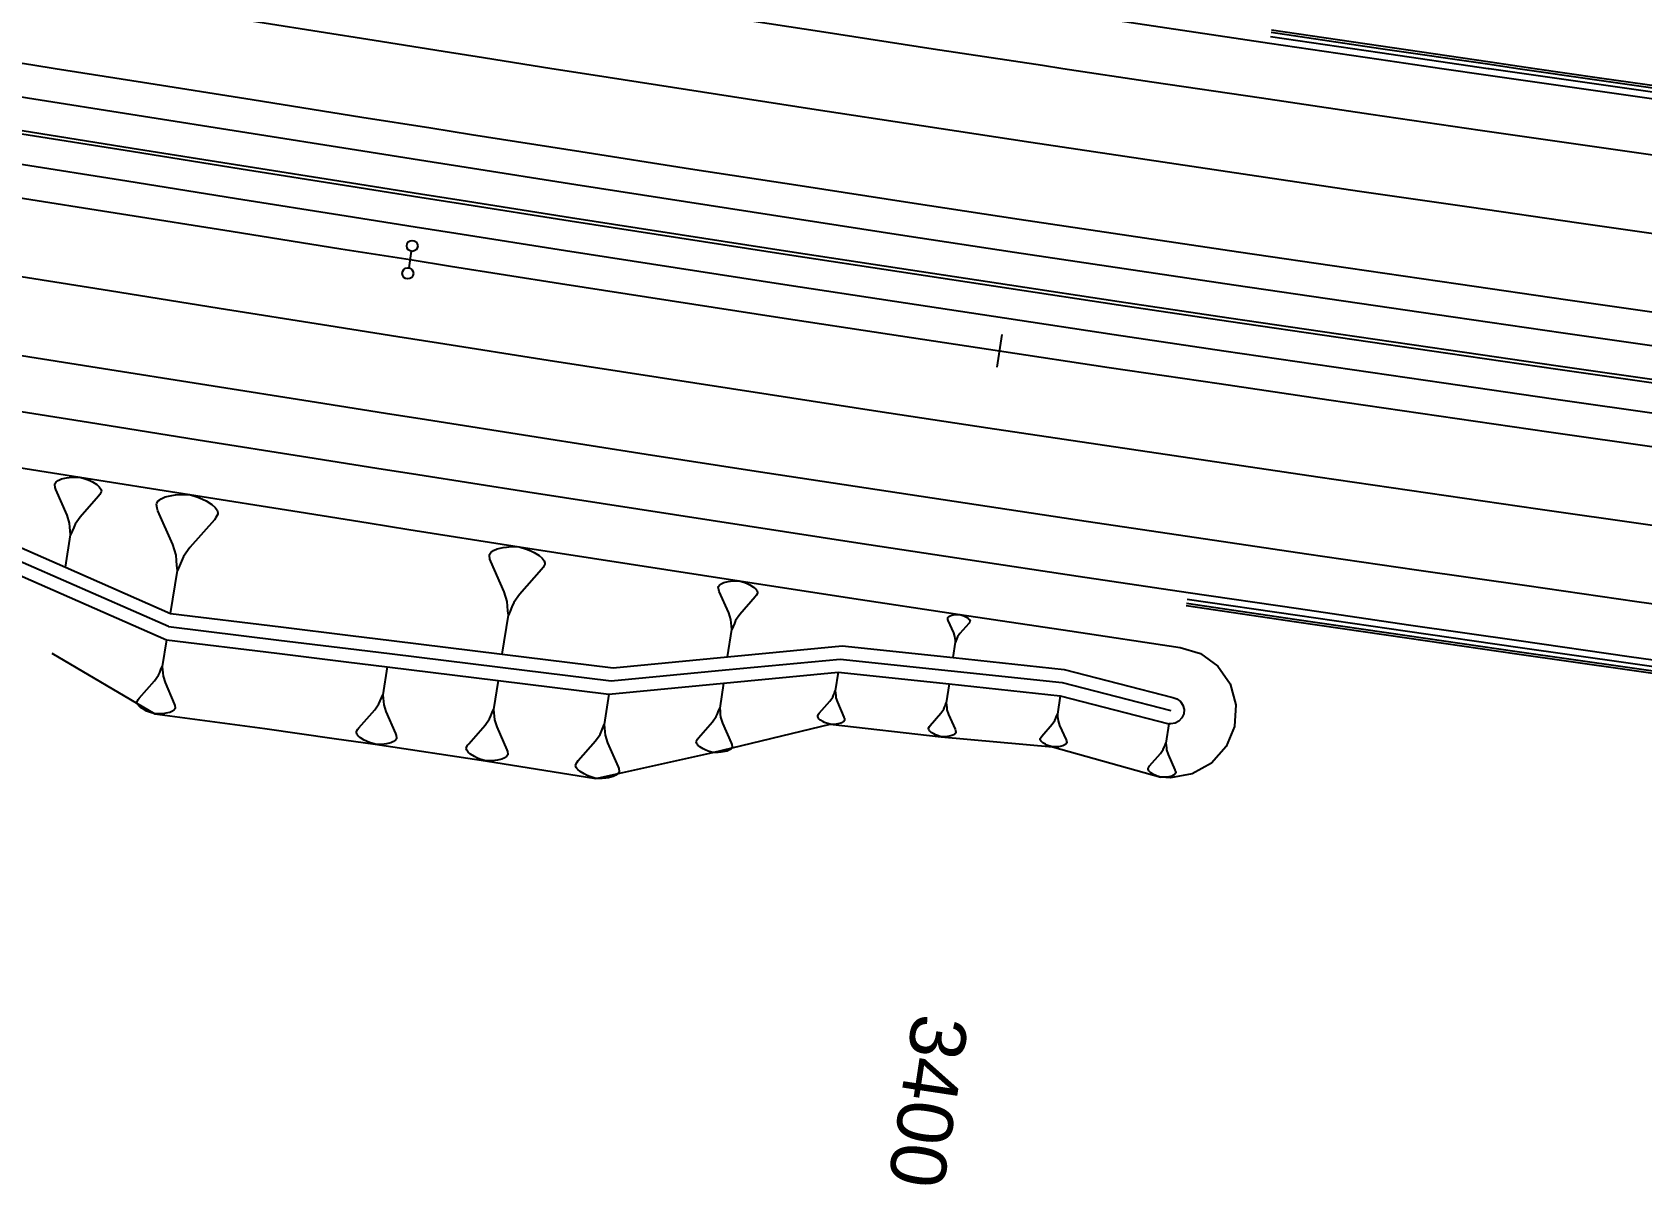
# Model space of a CAD drawing. Extents: x 384551 to 386632, y 802806 to 803252.
# Drawn here: x 384809.2 to 384881.6, y 802849.7 to 802901.6 of the extents above; entities that cross this region are included whole.
import ezdxf
from ezdxf.enums import TextEntityAlignment as Align

# ---------------------------------------------------------------- set-up
doc = ezdxf.new("R2010")
doc.units = 0
doc.layers.get('0').update_dxf_attribs({"linetype": 'CONTINUOUS'})
doc.styles.add('ARIAL', font='ARIAL.FON')

msp = doc.modelspace()

# ---------------------------------------------------------------- linework, layer by layer
at = {"color": 1}
msp.add_line((384826.2452, 802891.7642), (384826.1261, 802891.0138), dxfattribs=at)
at = {"color": 3}
msp.add_line((384852.8333, 802888.0243), (384852.6096, 802886.5411), dxfattribs=at)
at = {"color": 7}
for p, q in [((384810.1941, 802881.2619), (384810.2008, 802881.3037)), ((384810.216, 802881.1298), (384810.1941, 802881.2619)), ((384810.2008, 802881.3037), (384810.2559, 802881.3807)), ((384810.2559, 802881.3807), (384810.3043, 802881.4159)), ((384810.3043, 802881.4159), (384810.3528, 802881.4511)), ((384810.3528, 802881.4511), (384810.4915, 802881.5148)), ((384810.4915, 802881.5148), (384810.7139, 802881.5653)), ((384810.7139, 802881.5653), (384810.846, 802881.5872)), ((384810.846, 802881.5872), (384811.0199, 802881.6025)), ((384811.0199, 802881.6025), (384811.3192, 802881.5979)), ((384811.3192, 802881.5979), (384811.6053, 802881.5096)), ((384811.6053, 802881.5096), (384811.766, 802881.4412)), ((384811.766, 802881.4412), (384811.8848, 802881.3795)), ((384811.8848, 802881.3795), (384812.0806, 802881.2627)), ((384812.0806, 802881.2627), (384812.1928, 802881.1591)), ((384810.2446, 802881.0396), (384810.216, 802881.1298)), ((384810.7478, 802879.8879), (384810.2446, 802881.0396)), ((384812.1683, 802880.7343), (384811.3333, 802879.795)), ((384812.2234, 802880.8113), (384812.1683, 802880.7343)), ((384812.1928, 802881.1591), (384812.228, 802881.1107)), ((384812.2851, 802880.9301), (384812.2234, 802880.8113)), ((384812.228, 802881.1107), (384812.2632, 802881.0622)), ((384812.2632, 802881.0622), (384812.2917, 802880.972)), ((384812.2917, 802880.972), (384812.2851, 802880.9301)), ((384814.8544, 802880.5278), (384814.9184, 802880.5742)), ((384814.8544, 802880.5278), (384814.9184, 802880.5742)), ((384814.9184, 802880.5742), (384814.9823, 802880.6207)), ((384814.9184, 802880.5742), (384814.9823, 802880.6207)), ((384814.9823, 802880.6207), (384815.1653, 802880.7047)), ((384814.9823, 802880.6207), (384815.1653, 802880.7047)), ((384815.1653, 802880.7047), (384815.4587, 802880.7713)), ((384815.1653, 802880.7047), (384815.4587, 802880.7713)), ((384815.4587, 802880.7713), (384815.633, 802880.8002)), ((384815.4587, 802880.7713), (384815.633, 802880.8002)), ((384815.633, 802880.8002), (384815.8625, 802880.8204)), ((384815.633, 802880.8002), (384815.8625, 802880.8204)), ((384815.8625, 802880.8204), (384816.2575, 802880.8143)), ((384815.8625, 802880.8204), (384816.2575, 802880.8143)), ((384816.2575, 802880.8143), (384816.6349, 802880.6978)), ((384816.2575, 802880.8143), (384816.6349, 802880.6978)), ((384816.6349, 802880.6978), (384816.8469, 802880.6076)), ((384816.6349, 802880.6978), (384816.8469, 802880.6076)), ((384816.8469, 802880.6076), (384817.0037, 802880.5262)), ((384816.8469, 802880.6076), (384817.0037, 802880.5262)), ((384810.862, 802879.5268), (384810.7478, 802879.8879)), ((384814.773, 802880.371), (384814.7817, 802880.4262)), ((384814.773, 802880.371), (384814.7817, 802880.4262)), ((384814.8019, 802880.1968), (384814.773, 802880.371)), ((384814.8019, 802880.1968), (384814.773, 802880.371)), ((384814.7817, 802880.4262), (384814.8544, 802880.5278)), ((384814.7817, 802880.4262), (384814.8544, 802880.5278)), ((384814.8396, 802880.0777), (384814.8019, 802880.1968)), ((384814.8396, 802880.0777), (384814.8019, 802880.1968)), ((384815.5035, 802878.5582), (384814.8396, 802880.0777)), ((384815.5035, 802878.5582), (384814.8396, 802880.0777)), ((384817.0037, 802880.5262), (384817.262, 802880.372)), ((384817.0037, 802880.5262), (384817.262, 802880.372)), ((384817.262, 802880.372), (384817.41, 802880.2354)), ((384817.262, 802880.372), (384817.41, 802880.2354)), ((384817.41, 802880.2354), (384817.4565, 802880.1715)), ((384817.41, 802880.2354), (384817.4565, 802880.1715)), ((384817.5318, 802879.9333), (384817.4504, 802879.7765)), ((384817.5318, 802879.9333), (384817.4504, 802879.7765)), ((384817.4565, 802880.1715), (384817.5029, 802880.1076)), ((384817.4565, 802880.1715), (384817.5029, 802880.1076)), ((384817.5029, 802880.1076), (384817.5406, 802879.9885)), ((384817.5029, 802880.1076), (384817.5406, 802879.9885)), ((384817.5406, 802879.9885), (384817.5318, 802879.9333)), ((384817.5406, 802879.9885), (384817.5318, 802879.9333)), ((384810.8773, 802879.3529), (384810.862, 802879.5268)), ((384810.8925, 802879.179), (384810.8773, 802879.3529)), ((384810.9078, 802879.0051), (384810.8925, 802879.179)), ((384810.9762, 802879.1657), (384810.9078, 802879.0051)), ((384811.0445, 802879.3264), (384810.9762, 802879.1657)), ((384811.1129, 802879.487), (384811.0445, 802879.3264)), ((384811.3333, 802879.795), (384811.1129, 802879.487)), ((384817.3777, 802879.6749), (384816.276, 802878.4356)), ((384817.3777, 802879.6749), (384816.276, 802878.4356)), ((384817.4504, 802879.7765), (384817.3777, 802879.6749)), ((384817.4504, 802879.7765), (384817.3777, 802879.6749)), ((384810.6756, 802877.5414), (384810.9078, 802879.0051)), ((384815.6542, 802878.0817), (384815.5035, 802878.5582)), ((384815.6542, 802878.0817), (384815.5035, 802878.5582)), ((384816.276, 802878.4356), (384815.9852, 802878.0292)), ((384816.276, 802878.4356), (384815.9852, 802878.0292)), ((384829.9455, 802878.2895), (384830.1106, 802878.3657)), ((384830.1106, 802878.3657), (384830.3754, 802878.4263)), ((384830.3754, 802878.4263), (384830.5326, 802878.4527)), ((384830.5326, 802878.4527), (384830.7398, 802878.4713)), ((384830.7398, 802878.4713), (384831.0964, 802878.4665)), ((384831.0964, 802878.4665), (384831.4373, 802878.362)), ((384831.4373, 802878.362), (384831.6288, 802878.281)), ((384815.6743, 802877.8523), (384815.6542, 802878.0817)), ((384815.6743, 802877.8523), (384815.6542, 802878.0817)), ((384815.6945, 802877.6228), (384815.6743, 802877.8523)), ((384815.6945, 802877.6228), (384815.6743, 802877.8523)), ((384815.895, 802877.8172), (384815.8048, 802877.6053)), ((384815.895, 802877.8172), (384815.8048, 802877.6053)), ((384815.9852, 802878.0292), (384815.895, 802877.8172)), ((384815.9852, 802878.0292), (384815.895, 802877.8172)), ((384829.757, 802878.0637), (384829.7648, 802878.1136)), ((384829.7834, 802877.9064), (384829.757, 802878.0637)), ((384829.7648, 802878.1136), (384829.8302, 802878.2054)), ((384829.8176, 802877.799), (384829.7834, 802877.9064)), ((384830.4197, 802876.4284), (384829.8176, 802877.799)), ((384829.8302, 802878.2054), (384829.8879, 802878.2474)), ((384829.8879, 802878.2474), (384829.9455, 802878.2895)), ((384831.6288, 802878.281), (384831.7705, 802878.2077)), ((384831.7705, 802878.2077), (384832.004, 802878.069)), ((384832.004, 802878.069), (384832.1379, 802877.946)), ((384832.1379, 802877.946), (384832.1799, 802877.8883)), ((384832.2484, 802877.6734), (384832.1751, 802877.5317)), ((384832.1799, 802877.8883), (384832.222, 802877.8307)), ((384832.222, 802877.8307), (384832.2562, 802877.7232)), ((384832.2562, 802877.7232), (384832.2484, 802877.6734)), ((384815.4082, 802875.4622), (384815.7146, 802877.3933)), ((384815.4082, 802875.4622), (384815.7146, 802877.3933)), ((384815.7146, 802877.3933), (384815.6945, 802877.6228)), ((384815.7146, 802877.3933), (384815.6945, 802877.6228)), ((384815.8048, 802877.6053), (384815.7146, 802877.3933)), ((384815.8048, 802877.6053), (384815.7146, 802877.3933)), ((384832.1097, 802877.4399), (384831.1173, 802876.3191)), ((384832.1751, 802877.5317), (384832.1097, 802877.4399)), ((384840.5026, 802876.8977), (384840.6137, 802876.9167)), ((384840.6137, 802876.9167), (384840.76, 802876.9302)), ((384840.76, 802876.9302), (384841.0119, 802876.9275)), ((384841.0119, 802876.9275), (384841.253, 802876.8544)), ((384830.5566, 802875.9986), (384830.4197, 802876.4284)), ((384831.1173, 802876.3191), (384830.8555, 802875.9517)), ((384840.0665, 802876.6403), (384840.0719, 802876.6755)), ((384840.0855, 802876.5292), (384840.0665, 802876.6403)), ((384840.0719, 802876.6755), (384840.118, 802876.7405)), ((384840.1099, 802876.4534), (384840.0855, 802876.5292)), ((384840.538, 802875.4863), (384840.1099, 802876.4534)), ((384840.118, 802876.7405), (384840.1586, 802876.7703)), ((384840.1586, 802876.7703), (384840.1992, 802876.8001)), ((384840.1992, 802876.8001), (384840.3157, 802876.8543)), ((384840.3157, 802876.8543), (384840.5026, 802876.8977)), ((384841.7299, 802876.2043), (384841.031, 802875.4105)), ((384841.253, 802876.8544), (384841.3885, 802876.7975)), ((384841.3885, 802876.7975), (384841.4887, 802876.7461)), ((384841.4887, 802876.7461), (384841.654, 802876.6486)), ((384841.654, 802876.6486), (384841.7488, 802876.5619)), ((384841.7759, 802876.2693), (384841.7299, 802876.2043)), ((384841.7488, 802876.5619), (384841.7786, 802876.5213)), ((384841.8274, 802876.3696), (384841.7759, 802876.2693)), ((384841.7786, 802876.5213), (384841.8084, 802876.4806)), ((384841.8084, 802876.4806), (384841.8328, 802876.4048)), ((384841.8328, 802876.4048), (384841.8274, 802876.3696)), ((384830.5752, 802875.7914), (384830.5566, 802875.9986)), ((384830.5938, 802875.5843), (384830.5752, 802875.7914)), ((384830.6124, 802875.3772), (384830.5938, 802875.5843)), ((384830.6934, 802875.5687), (384830.6124, 802875.3772)), ((384830.7745, 802875.7602), (384830.6934, 802875.5687)), ((384830.8555, 802875.9517), (384830.7745, 802875.7602)), ((384840.6355, 802875.1829), (384840.538, 802875.4863)), ((384830.3391, 802873.6333), (384830.6124, 802875.3772)), ((384840.4867, 802873.5115), (384840.6762, 802874.7441)), ((384840.6491, 802875.0366), (384840.6355, 802875.1829)), ((384840.6627, 802874.8903), (384840.6491, 802875.0366)), ((384840.6762, 802874.7441), (384840.6627, 802874.8903)), ((384840.7331, 802874.8795), (384840.6762, 802874.7441)), ((384840.79, 802875.015), (384840.7331, 802874.8795)), ((384840.8469, 802875.1504), (384840.79, 802875.015)), ((384841.031, 802875.4105), (384840.8469, 802875.1504)), ((384850.3946, 802875.252), (384850.3976, 802875.272)), ((384850.4055, 802875.1888), (384850.3946, 802875.252)), ((384850.3976, 802875.272), (384850.4237, 802875.3091)), ((384850.4195, 802875.1457), (384850.4055, 802875.1888)), ((384850.6646, 802874.5964), (384850.4195, 802875.1457)), ((384850.4237, 802875.3091), (384850.4467, 802875.3261)), ((384850.4467, 802875.3261), (384850.4698, 802875.3431)), ((384850.4698, 802875.3431), (384850.536, 802875.3741)), ((384850.536, 802875.3741), (384850.6422, 802875.3991)), ((384850.6422, 802875.3991), (384850.7054, 802875.4101)), ((384850.7054, 802875.4101), (384850.7885, 802875.418)), ((384850.7885, 802875.418), (384850.9318, 802875.4169)), ((384850.9318, 802875.4169), (384851.0691, 802875.3757)), ((384851.3414, 802875.0067), (384850.9452, 802874.5541)), ((384851.0691, 802875.3757), (384851.1462, 802875.3436)), ((384851.1462, 802875.3436), (384851.2033, 802875.3145)), ((384851.2033, 802875.3145), (384851.2975, 802875.2593)), ((384851.2975, 802875.2593), (384851.3516, 802875.2101)), ((384851.3675, 802875.0438), (384851.3414, 802875.0067)), ((384851.3516, 802875.2101), (384851.3686, 802875.1871)), ((384851.3966, 802875.1009), (384851.3675, 802875.0438)), ((384851.3686, 802875.1871), (384851.3856, 802875.164)), ((384851.3856, 802875.164), (384851.3996, 802875.1209)), ((384851.3996, 802875.1209), (384851.3966, 802875.1009)), ((384815.2201, 802874.277), (384815.0291, 802873.0729)), ((384815.2201, 802874.277), (384815.0291, 802873.0729)), ((384850.6387, 802873.473), (384850.7444, 802874.1744)), ((384850.7206, 802874.424), (384850.6646, 802874.5964)), ((384850.7285, 802874.3408), (384850.7206, 802874.424)), ((384850.7365, 802874.2576), (384850.7285, 802874.3408)), ((384850.7444, 802874.1744), (384850.7365, 802874.2576)), ((384850.7766, 802874.2516), (384850.7444, 802874.1744)), ((384850.8087, 802874.3287), (384850.7766, 802874.2516)), ((384850.8408, 802874.4058), (384850.8087, 802874.3287)), ((384850.9452, 802874.5541), (384850.8408, 802874.4058)), ((384810.061, 802873.6681), (384814.6906, 802870.9398)), ((384814.6791, 802872.423), (384814.8603, 802872.6764)), ((384814.6791, 802872.423), (384814.8603, 802872.6764)), ((384814.8603, 802872.6764), (384814.9166, 802872.8085)), ((384814.8603, 802872.6764), (384814.9166, 802872.8085)), ((384814.9166, 802872.8085), (384814.9728, 802872.9407)), ((384814.9166, 802872.8085), (384814.9728, 802872.9407)), ((384814.9728, 802872.9407), (384815.0291, 802873.0729)), ((384814.9728, 802872.9407), (384815.0291, 802873.0729)), ((384815.0291, 802873.0729), (384815.0416, 802872.9298)), ((384815.0291, 802873.0729), (384815.0416, 802872.9298)), ((384815.0416, 802872.9298), (384815.0542, 802872.7867)), ((384815.0416, 802872.9298), (384815.0542, 802872.7867)), ((384815.0542, 802872.7867), (384815.0668, 802872.6436)), ((384815.0542, 802872.7867), (384815.0668, 802872.6436)), ((384815.0668, 802872.6436), (384815.1607, 802872.3466)), ((384815.0668, 802872.6436), (384815.1607, 802872.3466)), ((384825.1622, 802873.0619), (384824.963, 802871.8022)), ((384845.4611, 802872.8177), (384845.3321, 802871.971)), ((384813.9921, 802871.6502), (384814.6791, 802872.423)), ((384813.9921, 802871.6502), (384814.6791, 802872.423)), ((384815.1607, 802872.3466), (384815.5747, 802871.3991)), ((384815.1607, 802872.3466), (384815.5747, 802871.3991)), ((384830.1534, 802872.4477), (384829.9488, 802871.142)), ((384840.3044, 802872.3254), (384840.131, 802871.1978)), ((384845.2543, 802871.7848), (384845.2932, 802871.8779)), ((384845.2932, 802871.8779), (384845.3321, 802871.971)), ((384845.3321, 802871.971), (384845.3416, 802871.8706)), ((384845.3416, 802871.8706), (384845.351, 802871.7701)), ((384850.4597, 802872.2864), (384850.3306, 802871.4305)), ((384813.8906, 802871.4547), (384813.896, 802871.4891)), ((384813.8906, 802871.4547), (384813.896, 802871.4891)), ((384813.914, 802871.3805), (384813.8906, 802871.4547)), ((384813.914, 802871.3805), (384813.8906, 802871.4547)), ((384813.896, 802871.4891), (384813.9468, 802871.5869)), ((384813.896, 802871.4891), (384813.9468, 802871.5869)), ((384813.943, 802871.3406), (384813.914, 802871.3805)), ((384813.943, 802871.3406), (384813.914, 802871.3805)), ((384813.9719, 802871.3008), (384813.943, 802871.3406)), ((384813.9719, 802871.3008), (384813.943, 802871.3406)), ((384813.9468, 802871.5869), (384813.9921, 802871.6502)), ((384813.9468, 802871.5869), (384813.9921, 802871.6502)), ((384814.0642, 802871.2156), (384813.9719, 802871.3008)), ((384814.0642, 802871.2156), (384813.9719, 802871.3008)), ((384814.2253, 802871.1195), (384814.0642, 802871.2156)), ((384814.2253, 802871.1195), (384814.0642, 802871.2156)), ((384814.3231, 802871.0687), (384814.2253, 802871.1195)), ((384814.3231, 802871.0687), (384814.2253, 802871.1195)), ((384815.5654, 802871.1184), (384815.5256, 802871.0895)), ((384815.5654, 802871.1184), (384815.5256, 802871.0895)), ((384815.6107, 802871.1818), (384815.5654, 802871.1184)), ((384815.6107, 802871.1818), (384815.5654, 802871.1184)), ((384815.5747, 802871.3991), (384815.5982, 802871.3249)), ((384815.5747, 802871.3991), (384815.5982, 802871.3249)), ((384815.5982, 802871.3249), (384815.6162, 802871.2162)), ((384815.5982, 802871.3249), (384815.6162, 802871.2162)), ((384815.6162, 802871.2162), (384815.6107, 802871.1818)), ((384815.6162, 802871.2162), (384815.6107, 802871.1818)), ((384823.8791, 802870.3134), (384824.5972, 802871.1222)), ((384824.5972, 802871.1222), (384824.7867, 802871.3873)), ((384824.7867, 802871.3873), (384824.8455, 802871.5256)), ((384824.8455, 802871.5256), (384824.9043, 802871.6639)), ((384824.9043, 802871.6639), (384824.963, 802871.8022)), ((384824.963, 802871.8022), (384824.9762, 802871.6525)), ((384824.9762, 802871.6525), (384824.9895, 802871.5029)), ((384824.9895, 802871.5029), (384825.0027, 802871.3532)), ((384825.0027, 802871.3532), (384825.1011, 802871.0425)), ((384829.8881, 802870.9986), (384829.9488, 802871.142)), ((384829.9488, 802871.142), (384829.9627, 802870.9869)), ((384835.1442, 802871.8345), (384834.9315, 802870.4638)), ((384840.079, 802871.0739), (384840.131, 802871.1978)), ((384840.131, 802871.1978), (384840.1434, 802871.064)), ((384844.6099, 802870.9671), (384845.0891, 802871.513)), ((384845.0891, 802871.513), (384845.2153, 802871.6918)), ((384845.2153, 802871.6918), (384845.2543, 802871.7848)), ((384845.351, 802871.7701), (384845.3605, 802871.6697)), ((384845.3605, 802871.6697), (384845.4278, 802871.4614)), ((384845.4278, 802871.4614), (384845.7227, 802870.7976)), ((384850.0856, 802870.9672), (384850.213, 802871.1481)), ((384850.213, 802871.1481), (384850.2522, 802871.2422)), ((384850.2522, 802871.2422), (384850.2914, 802871.3363)), ((384850.2914, 802871.3363), (384850.3306, 802871.4305)), ((384850.3306, 802871.4305), (384850.3403, 802871.329)), ((384850.3403, 802871.329), (384850.35, 802871.2275)), ((384850.35, 802871.2275), (384850.3597, 802871.1259)), ((384850.3597, 802871.1259), (384850.428, 802870.9155)), ((384855.4577, 802871.7552), (384855.3336, 802870.9242)), ((384814.4552, 802871.0124), (384814.3231, 802871.0687)), ((384814.4552, 802871.0124), (384814.3231, 802871.0687)), ((384814.6906, 802870.9398), (384814.4552, 802871.0124)), ((384814.6906, 802870.9398), (384814.4552, 802871.0124)), ((384814.9369, 802870.936), (384814.6906, 802870.9398)), ((384814.9369, 802870.936), (384814.6906, 802870.9398)), ((384815.08, 802870.9486), (384814.9369, 802870.936)), ((384815.08, 802870.9486), (384814.9369, 802870.936)), ((384815.1886, 802870.9666), (384815.08, 802870.9486)), ((384815.1886, 802870.9666), (384815.08, 802870.9486)), ((384815.3716, 802871.0081), (384815.1886, 802870.9666)), ((384815.3716, 802871.0081), (384815.1886, 802870.9666)), ((384815.4857, 802871.0606), (384815.3716, 802871.0081)), ((384815.4857, 802871.0606), (384815.3716, 802871.0081)), ((384815.5256, 802871.0895), (384815.4857, 802871.0606)), ((384815.5256, 802871.0895), (384815.4857, 802871.0606)), ((384825.1011, 802871.0425), (384825.5347, 802870.0516)), ((384828.8278, 802869.5976), (384829.5708, 802870.4368)), ((384829.5708, 802870.4368), (384829.7668, 802870.7118)), ((384829.7668, 802870.7118), (384829.8275, 802870.8552)), ((384829.8275, 802870.8552), (384829.8881, 802870.9986)), ((384829.9627, 802870.9869), (384829.9767, 802870.8318)), ((384829.9767, 802870.8318), (384829.9906, 802870.6768)), ((384829.9906, 802870.6768), (384830.0931, 802870.3549)), ((384834.868, 802870.3132), (384834.9315, 802870.4638)), ((384834.9315, 802870.4638), (384834.9463, 802870.3011)), ((384839.1671, 802869.862), (384839.8064, 802870.5882)), ((384839.8064, 802870.5882), (384839.9749, 802870.8261)), ((384839.9749, 802870.8261), (384840.027, 802870.95)), ((384840.027, 802870.95), (384840.079, 802871.0739)), ((384840.1434, 802871.064), (384840.1558, 802870.9302)), ((384840.1558, 802870.9302), (384840.1682, 802870.7964)), ((384840.1682, 802870.7964), (384840.2575, 802870.5188)), ((384840.2575, 802870.5188), (384840.6491, 802869.6342)), ((384844.5394, 802870.8293), (384844.5431, 802870.8535)), ((384844.5563, 802870.7773), (384844.5394, 802870.8293)), ((384844.5431, 802870.8535), (384844.5784, 802870.9224)), ((384844.5768, 802870.7494), (384844.5563, 802870.7773)), ((384844.5973, 802870.7215), (384844.5768, 802870.7494)), ((384844.5784, 802870.9224), (384844.6099, 802870.9671)), ((384844.6625, 802870.6621), (384844.5973, 802870.7215)), ((384844.7761, 802870.5953), (384844.6625, 802870.6621)), ((384844.845, 802870.56), (384844.7761, 802870.5953)), ((384844.938, 802870.5211), (384844.845, 802870.56)), ((384845.1037, 802870.4711), (384844.938, 802870.5211)), ((384845.2767, 802870.4695), (384845.1037, 802870.4711)), ((384845.3772, 802870.479), (384845.2767, 802870.4695)), ((384845.4534, 802870.4921), (384845.3772, 802870.479)), ((384845.5818, 802870.5221), (384845.4534, 802870.4921)), ((384845.6617, 802870.5594), (384845.5818, 802870.5221)), ((384845.6896, 802870.5799), (384845.6617, 802870.5594)), ((384845.7175, 802870.6004), (384845.6896, 802870.5799)), ((384845.749, 802870.6451), (384845.7175, 802870.6004)), ((384845.7227, 802870.7976), (384845.7396, 802870.7456)), ((384845.7396, 802870.7456), (384845.7527, 802870.6693)), ((384845.7527, 802870.6693), (384845.749, 802870.6451)), ((384849.5703, 802870.3696), (384849.6021, 802870.4148)), ((384849.6021, 802870.4148), (384850.0856, 802870.9672)), ((384850.428, 802870.9155), (384850.7271, 802870.2451)), ((384854.6279, 802869.9373), (384855.0965, 802870.4742)), ((384855.0965, 802870.4742), (384855.2198, 802870.6499)), ((384855.2198, 802870.6499), (384855.2578, 802870.7414)), ((384855.2578, 802870.7414), (384855.2957, 802870.8328)), ((384855.2957, 802870.8328), (384855.3336, 802870.9242)), ((384855.3336, 802870.9242), (384855.3432, 802870.8257)), ((384855.3432, 802870.8257), (384855.3527, 802870.7272)), ((384855.3527, 802870.7272), (384855.3623, 802870.6287)), ((384855.3623, 802870.6287), (384855.4289, 802870.4245)), ((384855.4289, 802870.4245), (384855.7201, 802869.7742)), ((384860.3475, 802870.496), (384860.219, 802869.6275)), ((384823.773, 802870.1089), (384823.7786, 802870.1449)), ((384823.7976, 802870.0312), (384823.773, 802870.1089)), ((384823.7786, 802870.1449), (384823.8317, 802870.2472)), ((384823.8279, 802869.9895), (384823.7976, 802870.0312)), ((384823.8582, 802869.9478), (384823.8279, 802869.9895)), ((384823.8317, 802870.2472), (384823.8791, 802870.3134)), ((384823.9548, 802869.8588), (384823.8582, 802869.9478)), ((384824.1233, 802869.7583), (384823.9548, 802869.8588)), ((384824.2256, 802869.7053), (384824.1233, 802869.7583)), ((384824.3639, 802869.6465), (384824.2256, 802869.7053)), ((384825.4418, 802869.6974), (384825.3224, 802869.6425)), ((384825.4835, 802869.7277), (384825.4418, 802869.6974)), ((384825.5252, 802869.758), (384825.4835, 802869.7277)), ((384825.5725, 802869.8243), (384825.5252, 802869.758)), ((384825.5347, 802870.0516), (384825.5593, 802869.974)), ((384825.5593, 802869.974), (384825.5782, 802869.8603)), ((384825.5782, 802869.8603), (384825.5725, 802869.8243)), ((384830.0931, 802870.3549), (384830.5439, 802869.3288)), ((384833.7572, 802868.8412), (384834.5358, 802869.7231)), ((384834.5358, 802869.7231), (384834.7411, 802870.0121)), ((384834.7411, 802870.0121), (384834.8045, 802870.1627)), ((384834.8045, 802870.1627), (384834.868, 802870.3132)), ((384834.9463, 802870.3011), (384834.9612, 802870.1383)), ((384834.9612, 802870.1383), (384834.976, 802869.9756)), ((384834.976, 802869.9756), (384835.0841, 802869.638)), ((384839.073, 802869.6786), (384839.078, 802869.7108)), ((384839.0953, 802869.6092), (384839.073, 802869.6786)), ((384839.078, 802869.7108), (384839.125, 802869.8025)), ((384839.125, 802869.8025), (384839.1671, 802869.862)), ((384849.5311, 802870.2754), (384849.5348, 802870.2999)), ((384849.5482, 802870.2228), (384849.5311, 802870.2754)), ((384849.5348, 802870.2999), (384849.5703, 802870.3696)), ((384849.5689, 802870.1947), (384849.5482, 802870.2228)), ((384849.5897, 802870.1666), (384849.5689, 802870.1947)), ((384849.6557, 802870.1066), (384849.5897, 802870.1666)), ((384849.7706, 802870.0392), (384849.6557, 802870.1066)), ((384849.8403, 802870.0037), (384849.7706, 802870.0392)), ((384849.9344, 802869.9645), (384849.8403, 802870.0037)), ((384850.1019, 802869.9142), (384849.9344, 802869.9645)), ((384850.2768, 802869.9129), (384850.1019, 802869.9142)), ((384850.3783, 802869.9226), (384850.2768, 802869.9129)), ((384850.4554, 802869.9359), (384850.3783, 802869.9226)), ((384850.585, 802869.9664), (384850.4554, 802869.9359)), ((384850.6658, 802870.0043), (384850.585, 802869.9664)), ((384850.6939, 802870.025), (384850.6658, 802870.0043)), ((384850.7221, 802870.0458), (384850.6939, 802870.025)), ((384850.7539, 802870.091), (384850.7221, 802870.0458)), ((384850.7271, 802870.2451), (384850.7442, 802870.1925)), ((384850.7442, 802870.1925), (384850.7576, 802870.1155)), ((384850.7576, 802870.1155), (384850.7539, 802870.091)), ((384854.5592, 802869.802), (384854.5627, 802869.8257)), ((384854.5758, 802869.7509), (384854.5592, 802869.802)), ((384854.5627, 802869.8257), (384854.5971, 802869.8934)), ((384854.596, 802869.7237), (384854.5758, 802869.7509)), ((384854.6162, 802869.6964), (384854.596, 802869.7237)), ((384854.5971, 802869.8934), (384854.6279, 802869.9373)), ((384854.6803, 802869.6382), (384854.6162, 802869.6964)), ((384855.7201, 802869.7742), (384855.7368, 802869.7232)), ((384855.7368, 802869.7232), (384855.7499, 802869.6484)), ((384824.6101, 802869.5707), (384824.3639, 802869.6465)), ((384824.8678, 802869.5668), (384824.6101, 802869.5707)), ((384825.0174, 802869.5801), (384824.8678, 802869.5668)), ((384825.1311, 802869.599), (384825.0174, 802869.5801)), ((384825.3224, 802869.6425), (384825.1311, 802869.599)), ((384828.7181, 802869.3855), (384828.7239, 802869.4228)), ((384828.7437, 802869.305), (384828.7181, 802869.3855)), ((384828.7239, 802869.4228), (384828.7788, 802869.5289)), ((384828.7752, 802869.2619), (384828.7437, 802869.305)), ((384828.8066, 802869.2187), (384828.7752, 802869.2619)), ((384828.7788, 802869.5289), (384828.8278, 802869.5976)), ((384828.9068, 802869.1266), (384828.8066, 802869.2187)), ((384829.0817, 802869.0227), (384828.9068, 802869.1266)), ((384829.1878, 802868.9679), (384829.0817, 802869.0227)), ((384829.3311, 802868.9072), (384829.1878, 802868.9679)), ((384830.4481, 802868.9615), (384830.3245, 802868.9045)), ((384830.4913, 802868.993), (384830.4481, 802868.9615)), ((384830.5344, 802869.0245), (384830.4913, 802868.993)), ((384830.5834, 802869.0932), (384830.5344, 802869.0245)), ((384830.5439, 802869.3288), (384830.5695, 802869.2483)), ((384830.5695, 802869.2483), (384830.5892, 802869.1305)), ((384830.5892, 802869.1305), (384830.5834, 802869.0932)), ((384835.0841, 802869.638), (384835.5587, 802868.5616)), ((384839.1226, 802869.5721), (384839.0953, 802869.6092)), ((384839.1498, 802869.5349), (384839.1226, 802869.5721)), ((384839.2366, 802869.4556), (384839.1498, 802869.5349)), ((384839.3878, 802869.3664), (384839.2366, 802869.4556)), ((384839.4794, 802869.3193), (384839.3878, 802869.3664)), ((384839.6034, 802869.2673), (384839.4794, 802869.3193)), ((384839.8239, 802869.2004), (384839.6034, 802869.2673)), ((384840.0544, 802869.198), (384839.8239, 802869.2004)), ((384840.1882, 802869.2104), (384840.0544, 802869.198)), ((384840.2898, 802869.2277), (384840.1882, 802869.2104)), ((384840.4608, 802869.2674), (384840.2898, 802869.2277)), ((384840.5673, 802869.317), (384840.4608, 802869.2674)), ((384840.6045, 802869.3442), (384840.5673, 802869.317)), ((384840.6417, 802869.3715), (384840.6045, 802869.3442)), ((384840.6838, 802869.431), (384840.6417, 802869.3715)), ((384840.6491, 802869.6342), (384840.6714, 802869.5648)), ((384840.6714, 802869.5648), (384840.6888, 802869.4632)), ((384840.6888, 802869.4632), (384840.6838, 802869.431)), ((384854.792, 802869.573), (384854.6803, 802869.6382)), ((384854.8597, 802869.5386), (384854.792, 802869.573)), ((384854.9511, 802869.5007), (384854.8597, 802869.5386)), ((384855.1137, 802869.4521), (384854.9511, 802869.5007)), ((384855.2835, 802869.4511), (384855.1137, 802869.4521)), ((384855.382, 802869.4606), (384855.2835, 802869.4511)), ((384855.4568, 802869.4737), (384855.382, 802869.4606)), ((384855.5826, 802869.5035), (384855.4568, 802869.4737)), ((384855.6609, 802869.5403), (384855.5826, 802869.5035)), ((384855.6882, 802869.5605), (384855.6609, 802869.5403)), ((384855.7155, 802869.5807), (384855.6882, 802869.5605)), ((384855.7463, 802869.6247), (384855.7155, 802869.5807)), ((384855.7499, 802869.6484), (384855.7463, 802869.6247)), ((384859.4831, 802868.5953), (384859.9719, 802869.1569)), ((384859.9719, 802869.1569), (384860.1005, 802869.3408)), ((384860.1005, 802869.3408), (384860.14, 802869.4364)), ((384860.14, 802869.4364), (384860.1795, 802869.5319)), ((384860.1795, 802869.5319), (384860.219, 802869.6275)), ((384860.219, 802869.6275), (384860.2292, 802869.5246)), ((384860.2292, 802869.5246), (384860.2393, 802869.4217)), ((384860.2393, 802869.4217), (384860.2494, 802869.3187)), ((384860.2494, 802869.3187), (384860.3193, 802869.1056)), ((384860.3193, 802869.1056), (384860.6246, 802868.4265)), ((384829.5864, 802868.829), (384829.3311, 802868.9072)), ((384829.8534, 802868.8254), (384829.5864, 802868.829)), ((384830.0085, 802868.8393), (384829.8534, 802868.8254)), ((384830.1263, 802868.8591), (384830.0085, 802868.8393)), ((384830.3245, 802868.9045), (384830.1263, 802868.8591)), ((384833.6424, 802868.6184), (384833.6485, 802868.6576)), ((384833.6694, 802868.534), (384833.6424, 802868.6184)), ((384833.6485, 802868.6576), (384833.7059, 802868.769)), ((384833.7025, 802868.4888), (384833.6694, 802868.534)), ((384833.7356, 802868.4435), (384833.7025, 802868.4888)), ((384833.7059, 802868.769), (384833.7572, 802868.8412)), ((384833.8409, 802868.347), (384833.7356, 802868.4435)), ((384834.0246, 802868.2383), (384833.8409, 802868.347)), ((384834.136, 802868.1809), (384834.0246, 802868.2383)), ((384835.5493, 802868.2423), (384835.504, 802868.2092)), ((384835.6006, 802868.3145), (384835.5493, 802868.2423)), ((384835.5587, 802868.5616), (384835.5857, 802868.4772)), ((384835.5857, 802868.4772), (384835.6067, 802868.3537)), ((384835.6067, 802868.3537), (384835.6006, 802868.3145)), ((384859.4115, 802868.4538), (384859.4152, 802868.4786)), ((384859.429, 802868.4005), (384859.4115, 802868.4538)), ((384859.4152, 802868.4786), (384859.451, 802868.5493)), ((384859.4501, 802868.372), (384859.429, 802868.4005)), ((384859.4713, 802868.3435), (384859.4501, 802868.372)), ((384859.451, 802868.5493), (384859.4831, 802868.5953)), ((384859.5384, 802868.2829), (384859.4713, 802868.3435)), ((384859.6551, 802868.2149), (384859.5384, 802868.2829)), ((384859.7259, 802868.1791), (384859.6551, 802868.2149)), ((384860.62, 802868.2243), (384860.5916, 802868.2032)), ((384860.6522, 802868.2703), (384860.62, 802868.2243)), ((384860.6246, 802868.4265), (384860.6421, 802868.3732)), ((384860.6421, 802868.3732), (384860.6559, 802868.2951)), ((384860.6559, 802868.2951), (384860.6522, 802868.2703)), ((384834.2866, 802868.1174), (384834.136, 802868.1809)), ((384834.5546, 802868.0357), (384834.2866, 802868.1174)), ((384834.8349, 802868.0323), (384834.5546, 802868.0357)), ((384834.9976, 802868.0471), (384834.8349, 802868.0323)), ((384835.1212, 802868.0681), (384834.9976, 802868.0471)), ((384835.3291, 802868.116), (384835.1212, 802868.0681)), ((384835.4588, 802868.1761), (384835.3291, 802868.116)), ((384835.504, 802868.2092), (384835.4588, 802868.1761)), ((384859.8214, 802868.1396), (384859.7259, 802868.1791)), ((384859.9915, 802868.0891), (384859.8214, 802868.1396)), ((384860.1688, 802868.0882), (384859.9915, 802868.0891)), ((384860.2718, 802868.0983), (384860.1688, 802868.0882)), ((384860.3499, 802868.1121), (384860.2718, 802868.0983)), ((384860.4813, 802868.1434), (384860.3499, 802868.1121)), ((384860.5631, 802868.182), (384860.4813, 802868.1434)), ((384860.5916, 802868.2032), (384860.5631, 802868.182))]:
    msp.add_line(p, q, dxfattribs=at)
at = {"color": 2, "linetype": 'CONTINUOUS'}
for points in [[(384800, 802911.238), (384800.8143, 802911.1088), (384805.7525, 802910.3252), (384810.6907, 802909.5416), (384815.6289, 802908.7581), (384820.5672, 802907.9745), (384825.5054, 802907.1909), (384828.6148, 802906.6975), (384830.4356, 802906.4091), (384835.3529, 802905.6351), (384840.2713, 802904.8681), (384845.1908, 802904.1082), (384850.1114, 802903.3552), (384855.033, 802902.6094), (384859.9558, 802901.8705), (384864.8795, 802901.1387), (384869.8043, 802900.4139), (384872.6449, 802900)], [(384800.6327, 802900), (384804.0286, 802899.4611), (384808.9668, 802898.6776), (384813.9051, 802897.894), (384818.8433, 802897.1104), (384823.7815, 802896.3268), (384826.8909, 802895.8334), (384828.7174, 802895.5441), (384833.6503, 802894.7677), (384838.5842, 802893.9983), (384843.5193, 802893.2359), (384848.4554, 802892.4806), (384853.3926, 802891.7324), (384858.3308, 802890.9912), (384863.2701, 802890.2571), (384868.2105, 802889.53), (384873.1519, 802888.81), (384878.0943, 802888.097), (384883.0377, 802887.3911), (384887.9821, 802886.6923), (384892.9276, 802886.0005), (384897.874, 802885.3158), (384900, 802885.0246)], [(384872.6449, 802900), (384874.7302, 802899.6961), (384879.657, 802898.9854), (384884.5849, 802898.2818), (384889.5138, 802897.5851), (384894.4436, 802896.8955), (384899.3745, 802896.213), (384900, 802896.1273)], [(384800, 802897.0629), (384803.5585, 802896.4982), (384808.4967, 802895.7146), (384813.4349, 802894.9311), (384818.3731, 802894.1475), (384823.3113, 802893.3639), (384826.4207, 802892.8705), (384828.2489, 802892.5809), (384833.1859, 802891.8038), (384838.1241, 802891.0338), (384843.0634, 802890.2708), (384848.0037, 802889.5148), (384852.9452, 802888.7659), (384857.8877, 802888.0241), (384862.8312, 802887.2893), (384867.7758, 802886.5616), (384872.7214, 802885.841), (384877.6681, 802885.1274), (384882.6158, 802884.4209), (384887.5644, 802883.7215), (384892.5141, 802883.0291), (384897.4647, 802882.3438), (384900, 802881.9966)], [(384800, 802885.9252), (384801.8346, 802885.6341), (384806.7728, 802884.8506), (384811.711, 802884.067), (384816.6492, 802883.2834), (384821.5875, 802882.4998), (384824.6969, 802882.0064), (384826.5307, 802881.7159), (384831.4833, 802880.9364), (384836.437, 802880.1639), (384841.3918, 802879.3985), (384846.3477, 802878.6402), (384851.3047, 802877.8889), (384856.2627, 802877.1448), (384861.2218, 802876.4077), (384866.182, 802875.6777), (384871.1431, 802874.9548), (384876.1053, 802874.239), (384881.0686, 802873.5303), (384886.0328, 802872.8287), (384890.998, 802872.1341), (384895.9642, 802871.4467), (384900, 802870.8939)]]:
    msp.add_lwpolyline(points, dxfattribs=at)
at = {"color": 7, "linetype": 'CONTINUOUS'}
for points in [[(384800, 802908.7067), (384800.4225, 802908.6397), (384805.3607, 802907.8561), (384810.2989, 802907.0725), (384815.2371, 802906.289), (384820.1754, 802905.5054), (384825.1136, 802904.7218), (384828.223, 802904.2284), (384830.0451, 802903.9398), (384834.9659, 802903.1652), (384839.8879, 802902.3977), (384844.8109, 802901.6372), (384849.735, 802900.8837), (384854.6602, 802900.1373), (384855.5751, 802900)], [(384800, 802905.1629), (384804.8122, 802904.3994), (384809.7504, 802903.6158), (384814.6886, 802902.8322), (384819.6269, 802902.0486), (384824.5651, 802901.265), (384827.6745, 802900.7716), (384829.4984, 802900.4827), (384832.5652, 802900)], [(384800, 802901.6192), (384804.2637, 802900.9426), (384809.2019, 802900.159), (384810.2041, 802900)], [(384864.9512, 802901.6234), (384869.8753, 802900.8987), (384874.8005, 802900.1811), (384876.0558, 802900)], [(384864.9673, 802901.7322), (384869.8913, 802901.0076), (384874.8163, 802900.2899), (384876.8262, 802900)], [(384810.2041, 802900), (384814.1401, 802899.3754), (384819.0783, 802898.5919), (384824.0166, 802897.8083), (384827.126, 802897.3149), (384828.9517, 802897.0257), (384833.8824, 802896.2496), (384838.8143, 802895.4805), (384843.7472, 802894.7185), (384848.6812, 802893.9635), (384853.6163, 802893.2156), (384858.5524, 802892.4747), (384863.4896, 802891.7409), (384868.4278, 802891.0142), (384873.3671, 802890.2944), (384878.3074, 802889.5818), (384883.2487, 802888.8762), (384888.191, 802888.1777), (384893.1343, 802887.4862), (384898.0786, 802886.8018), (384900, 802886.5386)], [(384832.5652, 802900), (384834.4242, 802899.7074), (384839.3511, 802898.9391), (384844.279, 802898.1778), (384849.2081, 802897.4236), (384854.1382, 802896.6765), (384859.0694, 802895.9363), (384864.0017, 802895.2033), (384868.935, 802894.4772), (384873.8693, 802893.7582), (384878.8046, 802893.0463), (384883.741, 802892.3414), (384888.6783, 802891.6436), (384893.6167, 802890.9528), (384898.556, 802890.2691), (384900, 802890.0713)], [(384855.5751, 802900), (384859.5865, 802899.3979), (384864.5138, 802898.6656), (384869.4421, 802897.9403), (384874.3715, 802897.222), (384879.3019, 802896.5108), (384884.2333, 802895.8066), (384889.1657, 802895.1095), (384894.0991, 802894.4194), (384899.0335, 802893.7364), (384900, 802893.604)], [(384876.0558, 802900), (384879.7267, 802899.4705), (384884.6538, 802898.7669), (384889.582, 802898.0704), (384894.5112, 802897.3809), (384899.4413, 802896.6984), (384900, 802896.6219)], [(384876.8262, 802900), (384879.7423, 802899.5793), (384884.6693, 802898.8758), (384889.5973, 802898.1793), (384894.5263, 802897.4898), (384899.4563, 802896.8074), (384900, 802896.7329)], [(384800, 802895.5441), (384803.3234, 802895.0167), (384808.2616, 802894.2332), (384813.1998, 802893.4496), (384818.138, 802892.666), (384823.0763, 802891.8824), (384826.1857, 802891.389), (384828.0146, 802891.0993), (384832.9538, 802890.3219), (384837.894, 802889.5515), (384842.8354, 802888.7882), (384847.7779, 802888.0319), (384852.7215, 802887.2827), (384857.6661, 802886.5406), (384862.6117, 802885.8055), (384867.5585, 802885.0775), (384872.5062, 802884.3565), (384877.455, 802883.6427), (384882.4048, 802882.9358), (384887.3556, 802882.2361), (384892.3074, 802881.5435), (384897.2601, 802880.8579), (384900, 802880.4826)], [(384800, 802892.0003), (384802.7749, 802891.56), (384807.7131, 802890.7764), (384812.6513, 802889.9928), (384817.5895, 802889.2093), (384822.5278, 802888.4257), (384825.6372, 802887.9323), (384827.4679, 802887.6423), (384832.412, 802886.8641), (384837.3572, 802886.0929), (384842.3036, 802885.3288), (384847.251, 802884.5718), (384852.1995, 802883.8218), (384857.149, 802883.079), (384862.0997, 802882.3431), (384867.0513, 802881.6144), (384872.004, 802880.8927), (384876.9577, 802880.1782), (384881.9125, 802879.4706), (384886.8682, 802878.7702), (384891.825, 802878.0769), (384896.7827, 802877.3906), (384900, 802876.9499)], [(384800, 802888.4565), (384802.2264, 802888.1032), (384807.1646, 802887.3197), (384812.1028, 802886.5361), (384817.041, 802885.7525), (384821.9793, 802884.9689), (384825.0887, 802884.4755), (384826.9212, 802884.1852), (384831.8703, 802883.4062), (384836.8204, 802882.6343), (384841.7717, 802881.8695), (384846.7241, 802881.1117), (384851.6775, 802880.361), (384856.632, 802879.6174), (384861.5876, 802878.8808), (384866.5442, 802878.1513), (384871.5018, 802877.429), (384876.4605, 802876.7137), (384881.4202, 802876.0054), (384886.3809, 802875.3043), (384891.3426, 802874.6103), (384896.3053, 802873.9233), (384900, 802873.4172)], [(384800, 802880.4945), (384800.9958, 802880.3481), (384805.942, 802879.6145), (384810.6756, 802877.5414), (384815.4082, 802875.4622)], [(384815.3142, 802874.8696), (384810.5815, 802876.9488), (384805.8479, 802879.0219), (384800.9018, 802879.7555), (384800, 802879.8881)], [(384815.4082, 802875.4622), (384820.3749, 802874.8582), (384823.5018, 802874.4748), (384825.3496, 802874.2472), (384830.3391, 802873.6333), (384835.3283, 802873.0203), (384840.4867, 802873.5115), (384845.6417, 802874.004), (384850.6387, 802873.473), (384855.635, 802872.9421), (384860.523, 802871.6831)], [(384861.134, 802875.8142), (384866.095, 802875.0841), (384871.057, 802874.361), (384876.0201, 802873.6451), (384880.9842, 802872.9363), (384885.9493, 802872.2345), (384890.9153, 802871.5398), (384895.8824, 802870.8523), (384900, 802870.2883)], [(384861.1501, 802875.923), (384866.111, 802875.1929), (384871.0728, 802874.4699), (384876.0357, 802873.754), (384880.9996, 802873.0452), (384885.9646, 802872.3434), (384890.9305, 802871.6488), (384895.8974, 802870.9613), (384900, 802870.3993)], [(384815.3142, 802874.8696), (384820.2809, 802874.2656), (384823.4077, 802873.8822), (384825.2559, 802873.6545), (384830.2463, 802873.0405), (384835.2363, 802872.4274), (384840.3955, 802872.9184), (384845.5514, 802873.4109), (384850.5492, 802872.8797), (384855.5464, 802872.3487), (384860.4353, 802871.0896)], [(384814.6906, 802870.9398), (384819.6495, 802870.2867), (384822.766, 802869.8376), (384824.6101, 802869.5707), (384829.5864, 802868.829), (384834.5546, 802868.0357), (384839.8239, 802869.2004), (384845.1037, 802870.4711), (384850.1019, 802869.9142), (384855.1137, 802869.4521), (384859.9915, 802868.0891)]]:
    msp.add_lwpolyline(points, dxfattribs=at)
at = {"color": 1, "linetype": 'CONTINUOUS'}
for points in [[(384864.9234, 802901.4355), (384869.8478, 802900.7107), (384874.7255, 802900)], [(384874.7255, 802900), (384874.7732, 802899.993), (384879.6997, 802899.2824), (384884.6271, 802898.5788), (384889.5556, 802897.8822), (384894.485, 802897.1927), (384899.4154, 802896.5102), (384900, 802896.4301)], [(384800, 802898.5816), (384803.7935, 802897.9797), (384808.7318, 802897.1961), (384813.67, 802896.4125), (384818.6082, 802895.6289), (384823.5464, 802894.8454), (384826.6558, 802894.352), (384828.4831, 802894.0625), (384833.4181, 802893.2857), (384838.3542, 802892.516), (384843.2913, 802891.7533), (384848.2295, 802890.9977), (384853.1689, 802890.2492), (384858.1092, 802889.5076), (384863.0507, 802888.7732), (384867.9931, 802888.0458), (384872.9367, 802887.3255), (384877.8812, 802886.6122), (384882.8267, 802885.906), (384887.7733, 802885.2069), (384892.7208, 802884.5148), (384897.6694, 802883.8298), (384900, 802883.5106)], [(384800, 802898.4298), (384803.77, 802897.8315), (384808.7083, 802897.048), (384813.6465, 802896.2644), (384818.5847, 802895.4808), (384823.5229, 802894.6972), (384826.6323, 802894.2038), (384828.4597, 802893.9143), (384833.3949, 802893.1375), (384838.3312, 802892.3678), (384843.2685, 802891.6051), (384848.207, 802890.8494), (384853.1465, 802890.1008), (384858.0871, 802889.3593), (384863.0287, 802888.6248), (384867.9714, 802887.8974), (384872.9151, 802887.177), (384877.8599, 802886.4637), (384882.8056, 802885.7575), (384887.7524, 802885.0584), (384892.7002, 802884.3663), (384897.6489, 802883.6812), (384900, 802883.3592)], [(384800, 802883.394), (384801.4428, 802883.165), (384806.381, 802882.3814), (384811.3192, 802881.5979), (384816.2575, 802880.8143), (384821.1957, 802880.0307), (384824.3051, 802879.5373), (384826.1402, 802879.2466), (384831.0964, 802878.4665), (384836.0536, 802877.6935), (384841.0119, 802876.9275), (384845.9713, 802876.1687), (384850.9318, 802875.4169), (384855.8934, 802874.6722), (384860.856, 802873.9346)], [(384800, 802879.2817), (384800.8078, 802879.1629), (384805.7539, 802878.4293), (384810.4875, 802876.3562), (384815.2201, 802874.277)], [(384861.1779, 802876.1109), (384866.1385, 802875.3809), (384871.1001, 802874.6579), (384876.0627, 802873.9421), (384881.0264, 802873.2333), (384885.991, 802872.5316), (384890.9567, 802871.837), (384895.9233, 802871.1495), (384900, 802870.5911)], [(384815.2201, 802874.277), (384820.1869, 802873.673), (384823.3137, 802873.2896), (384825.1622, 802873.0619), (384830.1534, 802872.4477), (384835.1442, 802871.8345), (384840.3044, 802872.3254), (384845.4611, 802872.8177), (384850.4597, 802872.2864), (384855.4577, 802871.7552), (384860.3475, 802870.496)], [(384860.5231, 802871.6835), (384860.7124, 802871.622), (384860.8712, 802871.502), (384860.982, 802871.3366), (384861.0326, 802871.144), (384861.0173, 802870.9455), (384860.938, 802870.7629), (384860.8033, 802870.6163), (384860.6281, 802870.5219), (384860.4316, 802870.49), (384860.3471, 802870.4965)]]:
    msp.add_lwpolyline(points, dxfattribs=at)
at = {"color": 3, "linetype": 'CONTINUOUS'}
msp.add_lwpolyline([(384800, 802895.5441), (384803.3234, 802895.0167), (384808.2616, 802894.2332), (384813.1998, 802893.4496), (384818.138, 802892.666), (384823.0763, 802891.8824), (384826.1857, 802891.389), (384828.0146, 802891.0993), (384832.9538, 802890.3219), (384837.894, 802889.5515), (384842.8354, 802888.7882), (384847.7779, 802888.0319), (384852.7215, 802887.2827), (384857.6661, 802886.5406), (384862.6117, 802885.8055), (384867.5585, 802885.0775), (384872.5062, 802884.3565), (384877.455, 802883.6427), (384882.4048, 802882.9358), (384887.3556, 802882.2361), (384892.3074, 802881.5435), (384897.2601, 802880.8579), (384900, 802880.4826)], dxfattribs=at)
at = {"color": 252, "linetype": 'CONTINUOUS'}
msp.add_lwpolyline([(384860.8572, 802873.9348), (384861.7725, 802873.6549), (384862.5502, 802873.0875), (384863.1025, 802872.2924), (384863.3657, 802871.3549), (384863.3072, 802870.3774), (384862.9299, 802869.4678), (384862.272, 802868.7276), (384861.4033, 802868.2408), (384860.4177, 802868.0641), (384859.9905, 802868.0897)], dxfattribs=at)
at = {"color": 1}
for centre, radius in [((384826.284, 802892.0089), 0.2477), ((384826.087, 802890.7672), 0.2497)]:
    msp.add_circle(centre, radius, dxfattribs=at)

# ---------------------------------------------------------------- texts
at = {"color": 2, "style": 'ARIAL'}
msp.add_text('3400', height=2.5, rotation=261.423, dxfattribs=at).set_placement((384851.3375, 802857.1521), align=Align.TOP_LEFT)

doc.saveas('drawing.dxf')
